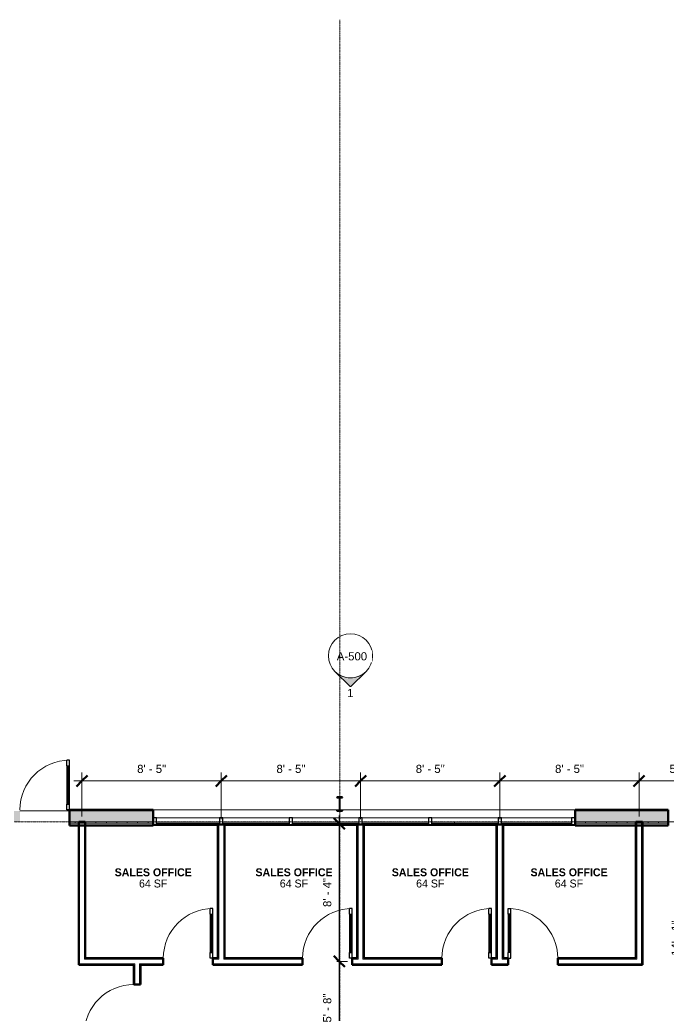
# Model space of a CAD drawing. Header units: inches. Extents: x 30 to 2293, y -1876 to -115.
# Drawn here: x 1138 to 1608, y -837 to -115 of the extents above; entities that cross this region are included whole.
import ezdxf

# ---------------------------------------------------------------- set-up
doc = ezdxf.new("R2010")
doc.units = ezdxf.units.IN
doc.header["$MEASUREMENT"] = 0
doc.linetypes.add('Grid Line 1_2_', pattern=[0.875, 0.5, -0.125, 0.125, -0.125])
for name, color, linetype, lineweight in [('A-ANNO-DIMS', 211, 'Continuous', 9), ('A-ANNO-DIMS-64', 211, 'Continuous', 9), ('A-AREA-IDEN', 2, 'Continuous', 9), ('A-DOOR', 31, 'Continuous', 18), ('A-DOOR-GLAZ', 31, 'Continuous', 40), ('A-GLAZ-CURT', 52, 'Continuous', 9), ('A-GLAZ-CWMG', 51, 'Continuous', 9), ('A-WALL', 113, 'Continuous', 18), ('A-WALL-PATT', 111, 'Continuous', 60), ('C-TOPO', 7, 'Continuous', 9), ('G-ANNO-SYMB', 111, 'Continuous', 9), ('I-WALL', 2, 'Continuous', 18), ('L-SITE-WALL', 31, 'Continuous', 18), ('S-COLS', 52, 'Continuous', 9), ('S-GRID', 1, 'Continuous', 9)]:
    doc.layers.add(name, color=color, linetype=linetype, lineweight=lineweight)
doc.styles.add('Arial', font='arial.ttf', dxfattribs={"height": 5.901198})
doc.styles.add('Century Gothic', font='GOTHIC.TTF', dxfattribs={"height": 5.748447})
doc.styles.add('Century Gothic_B', font='GOTHICB.TTF', dxfattribs={"height": 5.744479})
doc.dimstyles.new('Linear_-_3_32__Arial', dxfattribs={"dimscale": 12, "dimtxt": 6, "dimasz": 0.666667, "dimexe": 0.5, "dimexo": 0.333333, "dimgap": 0.333333, "dimtad": 1, "dimdec": 0, "dimzin": 1, "dimdsep": 46, "dimlunit": 4, "dimtxsty": 'Arial', "dimblk1": 'OBLIQUE', "dimblk2": 'OBLIQUE', "dimsah": 1, "dimcen": 0.09, "dimdle": 0.5, "dimazin": 0, "dimtfac": 1, "dimtdec": 4, "dimtix": 1, "dimtmove": 0, "dimatfit": 3, "dimfxl": 1, "dimtvp": 1, "dimfrac": 2, "dimtolj": 1, "dimtzin": 0, "dimarcsym": 2})
doc.dimstyles.new('Linear_-_3_32__Arial_1', dxfattribs={"dimscale": 12, "dimtxt": 6, "dimasz": 0.666667, "dimexe": 0.5, "dimexo": 0.333333, "dimgap": 0.333333, "dimtad": 1, "dimdec": 0, "dimzin": 1, "dimdsep": 46, "dimlunit": 4, "dimtxsty": 'Arial', "dimblk1": 'OBLIQUE', "dimblk2": 'OBLIQUE', "dimsah": 1, "dimcen": 0.09, "dimdle": 0.5, "dimazin": 0, "dimtfac": 1, "dimtdec": 4, "dimtix": 1, "dimtmove": 0, "dimatfit": 3, "dimfxl": 1, "dimtvp": 1, "dimfrac": 2, "dimtolj": 1, "dimtzin": 0, "dimarcsym": 2})
doc.dimstyles.new('Linear_-_3_32__Arial_2', dxfattribs={"dimscale": 12, "dimtxt": 6, "dimasz": 0.666667, "dimexe": 0.5, "dimexo": 0.333333, "dimgap": 0.333333, "dimtad": 1, "dimdec": 0, "dimzin": 1, "dimdsep": 46, "dimlunit": 4, "dimtxsty": 'Arial', "dimblk1": 'OBLIQUE', "dimblk2": 'OBLIQUE', "dimsah": 1, "dimcen": 0.09, "dimdle": 0.5, "dimazin": 0, "dimtfac": 1, "dimtdec": 4, "dimtix": 1, "dimtmove": 0, "dimatfit": 3, "dimfxl": 1, "dimtvp": 1, "dimfrac": 2, "dimtolj": 1, "dimtzin": 0, "dimarcsym": 2})
pattern_1 = [(0, (0, 0), (20.48, 5.12), [0.845, -14.515, 0.845, -14.515, -81.92]), (0, (0, 0), (20.48, 5.12), [-30.72, 0.845, -29.875, 0.845, -14.515, -35.84]), (0, (0, 0), (20.48, 5.12), [-76.8, 0.845, -9.395, 0.845, -24.755]), (120, (7.68, 2.56), (-14.67405, 15.1762), [0.845, -14.515, 0.845, -14.515, -81.92]), (120, (7.68, 2.56), (-14.67405, 15.1762), [-30.72, 0.845, -29.875, 0.845, -14.515, -35.84]), (120, (7.68, 2.56), (-14.67405, 15.1762), [-76.8, 0.845, -9.395, 0.845, -24.755]), (240, (10.24, 12.8), (-5.80595, -20.2962), [0.845, -14.515, 0.845, -14.515, -81.92]), (240, (10.24, 12.8), (-5.80595, -20.2962), [-30.72, 0.845, -29.875, 0.845, -14.515, -35.84]), (240, (10.24, 12.8), (-5.80595, -20.2962), [-76.8, 0.845, -9.395, 0.845, -24.755])]

# ---------------------------------------------------------------- blocks, each defined once
blk = doc.blocks.new('Single-Glass 1 - 36_ x 84_-598703-Floor Plan - Office Annex')
at = {"layer": 'A-DOOR', "color": 50, "lineweight": 30}
for p, q in [((16, 37.625), (16, 41.625)), ((18, 41.625), (16, 41.625)), ((16, 37.625), (18, 37.625)), ((18, 37.625), (18, 41.625)), ((16, 9.625), (18, 9.625)), ((16, 5.625), (16, 9.625)), ((18, 5.625), (18, 9.625)), ((18, 5.625), (16, 5.625))]:
    blk.add_line(p, q, dxfattribs=at)
at = {"layer": 'A-DOOR', "color": 7, "lineweight": 9}
for p, q in [((16, 9.625), (16, 37.625)), ((18, 9.625), (18, 37.625))]:
    blk.add_line(p, q, dxfattribs=at)
blk.add_arc((18, 5.625), 36, 90, 180, dxfattribs=at)
at = {"layer": 'A-DOOR-GLAZ', "color": 90}
blk.add_line((17, 37.625), (17, 9.625), dxfattribs=at)
blk = doc.blocks.new('System Panel - Glazed-552699-Floor Plan - Office Annex')
at = {"layer": 'A-GLAZ-CURT', "color": 10, "lineweight": 18}
for p, q in [((22.86, -0.75), (-22.86, -0.75)), ((-22.86, -0.75), (-22.86, -1.75)), ((-22.86, -1.75), (22.86, -1.75)), ((22.86, -1.75), (22.86, -0.75))]:
    blk.add_line(p, q, dxfattribs=at)
blk = doc.blocks.new('Rectangular Mullion - 2_5_ x 5_ rectangular-552695-Floor Plan - Office Annex')
at = {"layer": 'A-GLAZ-CWMG', "color": 7}
for p, q in [((1283.15, -693.46), (1237.44, -693.46)), ((1282.03, -698.46), (1237.44, -698.46))]:
    blk.add_line(p, q, dxfattribs=at)
blk = doc.blocks.new('Rectangular Mullion - 2_5_ x 5_ rectangular-552638-Floor Plan - Office Annex')
at = {"layer": 'A-GLAZ-CWMG', "color": 50, "lineweight": 30}
for p, q in [((-2.5, 2.5), (0, 2.5)), ((-2.5, -2.5), (-2.5, 2.5)), ((0, 2.5), (0, -2.5)), ((0, -2.5), (-2.5, -2.5))]:
    blk.add_line(p, q, dxfattribs=at)
blk = doc.blocks.new('Rectangular Mullion - 2_5_ x 5_ rectangular-552639-Floor Plan - Office Annex')
at = {"layer": 'A-GLAZ-CWMG', "color": 50, "lineweight": 30}
for p, q in [((0, 2.5), (-2.5, 2.5)), ((-2.5, 2.5), (-2.5, -2.5)), ((0, -2.5), (0, 2.5)), ((-2.5, -2.5), (0, -2.5))]:
    blk.add_line(p, q, dxfattribs=at)
blk = doc.blocks.new('System Panel - Glazed-552889-Floor Plan - Office Annex')
at = {"layer": 'A-GLAZ-CURT', "color": 10, "lineweight": 18}
for p, q in [((24, -0.75), (-24, -0.75)), ((-24, -0.75), (-24, -1.75)), ((-24, -1.75), (24, -1.75)), ((24, -1.75), (24, -0.75))]:
    blk.add_line(p, q, dxfattribs=at)
blk = doc.blocks.new('System Panel - Glazed-552890-Floor Plan - Office Annex')
at = {"layer": 'A-GLAZ-CURT', "color": 10, "lineweight": 18}
for p, q in [((8.18, -0.75), (-8.18, -0.75)), ((-8.18, -0.75), (-8.18, -1.75)), ((-8.18, -1.75), (8.18, -1.75)), ((8.18, -1.75), (8.18, -0.75))]:
    blk.add_line(p, q, dxfattribs=at)
blk = doc.blocks.new('System Panel - Glazed-552643-Floor Plan - Office Annex')
at = {"layer": 'A-GLAZ-CURT', "color": 10, "lineweight": 18}
for p, q in [((15.82, -0.75), (-15.82, -0.75)), ((-15.82, -0.75), (-15.82, -1.75)), ((-15.82, -1.75), (15.82, -1.75)), ((15.82, -1.75), (15.82, -0.75))]:
    blk.add_line(p, q, dxfattribs=at)
blk = doc.blocks.new('System Panel - Glazed-552644-Floor Plan - Office Annex')
at = {"layer": 'A-GLAZ-CURT', "color": 10, "lineweight": 18}
for p, q in [((25.39, -0.75), (-25.39, -0.75)), ((-25.39, -0.75), (-25.39, -1.75)), ((-25.39, -1.75), (25.39, -1.75)), ((25.39, -1.75), (25.39, -0.75))]:
    blk.add_line(p, q, dxfattribs=at)
blk = doc.blocks.new('Rectangular Mullion - 2_5_ x 5_ rectangular-552887-Floor Plan - Office Annex')
at = {"layer": 'A-GLAZ-CWMG', "color": 7}
for p, q in [((1384.15, -693.46), (1336.15, -693.46)), ((1383.03, -698.46), (1336.15, -698.46))]:
    blk.add_line(p, q, dxfattribs=at)
blk = doc.blocks.new('Rectangular Mullion - 2_5_ x 5_ rectangular-V36-Floor Plan - Office Annex')
at = {"layer": 'A-GLAZ-CWMG', "color": 7}
for p, q in [((1434.65, -693.46), (1386.65, -693.46)), ((1434.65, -698.46), (1387.78, -698.46))]:
    blk.add_line(p, q, dxfattribs=at)
blk = doc.blocks.new('Rectangular Mullion - 2_5_ x 5_ rectangular-552888-Floor Plan - Office Annex')
at = {"layer": 'A-GLAZ-CWMG', "color": 7}
for p, q in [((1453.51, -693.46), (1437.15, -693.46)), ((1453.51, -698.46), (1437.15, -698.46))]:
    blk.add_line(p, q, dxfattribs=at)
blk = doc.blocks.new('Rectangular Mullion - 2_5_ x 5_ rectangular-551479-Floor Plan - Office Annex')
at = {"layer": 'A-GLAZ-CWMG', "color": 7}
for p, q in [((1485.15, -693.46), (1453.51, -693.46)), ((1484.03, -698.46), (1453.51, -698.46))]:
    blk.add_line(p, q, dxfattribs=at)
blk = doc.blocks.new('Rectangular Mullion - 2_5_ x 5_ rectangular-551380-Floor Plan - Office Annex')
at = {"layer": 'A-GLAZ-CWMG', "color": 7}
for p, q in [((1538.44, -693.46), (1487.65, -693.46)), ((1538.44, -698.46), (1488.78, -698.46))]:
    blk.add_line(p, q, dxfattribs=at)
blk = doc.blocks.new('Rectangular Mullion - 2_5_ x 5_ rectangular-552636-Floor Plan - Office Annex')
at = {"layer": 'A-GLAZ-CWMG', "color": 50, "lineweight": 30}
for p, q in [((-1.25, 2.5), (1.25, 2.5)), ((-1.25, -2.5), (-1.25, 2.5)), ((1.25, 2.5), (1.25, -2.5)), ((1.25, -2.5), (-1.25, -2.5))]:
    blk.add_line(p, q, dxfattribs=at)
blk = doc.blocks.new('Open Source Metal Building_Exterior_rvt-1-Floor Plan - Office Annex')
at = {"layer": 'A-WALL-PATT', "lineweight": 9}
h = blk.add_hatch(dxfattribs=at)
h.set_pattern_fill('FP_2', color=8, style=0, pattern_type=2)
h.set_pattern_definition([(161.57, (0.32, 0.32), (-2.56049618, -0.0005374), [0, -18.214, 2.022, 0]), (18.43, (-0.32, 0.32), (-2.56049618, 0.0005374), [0, -18.214, 2.022, 0]), (108.43, (0.32, 0.32), (1.2792209, -6.40087673), [6.07, -14.166]), (71.57, (-0.32, 0.32), (1.2792209, 6.40087673), [6.07, -14.166])])
h.paths.add_polyline_path([(1689.24, -696.46), (2210.15, -696.46), (2210.15, -688.46), (1644.4, -688.46), (1644.4, -696.46)], flags=0)
h.paths.add_polyline_path([(1540.94, -696.46), (1608.4, -696.46), (1608.4, -688.46), (1540.94, -688.46)], flags=0)
h.paths.add_polyline_path([(1234.94, -696.46), (1234.94, -688.46), (1174.4, -688.46), (1174.4, -696.46)], flags=0)
h.paths.add_polyline_path([(1138.4, -696.46), (1138.4, -688.46), (421.56, -688.46), (421.56, -696.46), (1038.09, -696.46)], flags=0)
h.paths.add_polyline_path([(385.56, -696.46), (385.56, -688.46), (126.49, -688.46), (126.49, -696.46), (376.31, -696.46)], flags=0)
h = blk.add_hatch(dxfattribs=at)
h.set_pattern_fill('FP_3', style=0, pattern_type=2)
h.set_pattern_definition([(0, (0, 0), (0, 7.554), []), (90, (0, 0), (-7.554, 5e-16), [])])
h.paths.add_polyline_path([(1705.52, -697.46), (2034.31, -697.46), (2034.31, -696.46), (1644.4, -696.46), (1644.4, -697.46), (1697.38, -697.46)], flags=0)
h.paths.add_polyline_path([(2210.15, -697.46), (2210.15, -696.46), (2042.31, -696.46), (2042.31, -697.46), (2079.92, -697.46)], flags=0)
h.paths.add_polyline_path([(1608.4, -697.46), (1608.4, -696.46), (1540.94, -696.46), (1540.94, -697.46)], flags=0)
h.paths.add_polyline_path([(1234.94, -697.46), (1234.94, -696.46), (1174.4, -696.46), (1174.4, -697.46)], flags=0)
h.paths.add_polyline_path([(907.86, -697.46), (1138.4, -697.46), (1138.4, -696.46), (421.56, -696.46), (421.56, -697.46), (777.63, -697.46)], flags=0)
h.paths.add_polyline_path([(126.49, -697.46), (368.31, -697.46), (368.31, -696.46), (126.49, -696.46), (126.49, -697.37)], flags=0)
h.paths.add_polyline_path([(385.56, -697.46), (385.56, -696.46), (376.31, -696.46), (376.31, -697.46), (377.06, -697.46)], flags=0)
at = {"layer": 'S-COLS'}
h = blk.add_hatch(dxfattribs=at)
h.set_pattern_fill('FP_4', color=256, style=0, pattern_type=2)
h.set_pattern_definition([(45, (0, 0), (-6.335677, 6.335677), []), (45, (0, 9.6), (-6.335677, 6.335677), [])])
h.paths.add_polyline_path([(1372.31, -688.47), (1372.31, -688.2), (1370.97, -688.2), (1370.59, -688.04), (1370.43, -687.66), (1370.43, -679.28), (1370.59, -678.9), (1370.97, -678.74), (1372.31, -678.74), (1372.31, -678.47), (1368.31, -678.47), (1368.31, -678.74), (1369.65, -678.74), (1370.04, -678.9), (1370.2, -679.28), (1370.2, -687.66), (1370.04, -688.04), (1369.65, -688.2), (1368.31, -688.2), (1368.31, -688.47)], flags=0)
at = {"layer": 'A-WALL', "color": 10}
for p, q in [((1234.94, -688.46), (1174.4, -688.46)), ((1608.4, -688.46), (1540.94, -688.46)), ((1234.94, -696.46), (1174.4, -696.46)), ((1234.94, -697.46), (1174.4, -697.46)), ((1608.4, -696.46), (1540.94, -696.46)), ((1608.4, -697.46), (1540.94, -697.46))]:
    blk.add_line(p, q, dxfattribs=at)
at = {"layer": 'C-TOPO'}
blk.add_line((1174.4, -688.46), (1138.4, -688.46), dxfattribs=at)
at = {"layer": 'L-SITE-WALL', "color": 250, "lineweight": 60}
for p, q in [((1234.94, -687.71), (1174.4, -687.71)), ((1174.4, -687.71), (1174.4, -698.96)), ((1234.94, -698.96), (1234.94, -687.71)), ((1608.4, -687.71), (1540.94, -687.71)), ((1540.94, -687.71), (1540.94, -698.96)), ((1608.4, -698.96), (1608.4, -687.71)), ((1174.4, -698.96), (1234.94, -698.96)), ((1540.94, -698.96), (1608.4, -698.96))]:
    blk.add_line(p, q, dxfattribs=at)
at = {"layer": 'L-SITE-WALL', "color": 10}
for p, q in [((1234.94, -687.71), (1370.17, -687.71)), ((1370.45, -687.71), (1540.94, -687.71)), ((1282.03, -698.96), (1234.94, -698.96)), ((1383.03, -698.96), (1286.78, -698.96)), ((1484.03, -698.96), (1387.78, -698.96)), ((1540.94, -698.96), (1488.78, -698.96))]:
    blk.add_line(p, q, dxfattribs=at)
at = {"layer": 'S-COLS', "color": 90, "lineweight": 40}
for p, q in [((1372.31, -678.47), (1368.31, -678.47)), ((1368.31, -678.47), (1368.31, -678.74)), ((1368.31, -678.74), (1369.65, -678.74)), ((1370.2, -679.28), (1370.2, -687.66)), ((1370.43, -687.66), (1370.43, -679.28)), ((1370.97, -678.74), (1372.31, -678.74)), ((1372.31, -678.74), (1372.31, -678.47)), ((1369.65, -688.2), (1368.31, -688.2)), ((1368.31, -688.2), (1368.31, -688.47)), ((1368.31, -688.47), (1372.31, -688.47)), ((1372.31, -688.2), (1370.97, -688.2)), ((1372.31, -688.47), (1372.31, -688.2))]:
    blk.add_line(p, q, dxfattribs=at)
for centre, start, end in [((1369.65, -679.28), 0, 90), ((1370.97, -679.28), 90, 180), ((1369.65, -687.66), 270, 0), ((1370.97, -687.66), 180, 270)]:
    blk.add_arc(centre, 0.543, start, end, dxfattribs=at)
at = {"layer": 'S-GRID', "linetype": 'Grid Line 1_2_'}
for p, q in [((1370.31, -114.83), (1370.31, -1843.89)), ((2274.62, -696.46), (62.02, -696.46))]:
    blk.add_line(p, q, dxfattribs=at)
at = {"lineweight": 9}
for name, p in [('Single-Glass 1 - 36_ x 84_-598703-Floor Plan - Office Annex', (1156.4, -693.34)), ('Rectangular Mullion - 2_5_ x 5_ rectangular-552695-Floor Plan - Office Annex', (0, 0)), ('System Panel - Glazed-552699-Floor Plan - Office Annex', (1260.29, -695.96)), ('Rectangular Mullion - 2_5_ x 5_ rectangular-V36-Floor Plan - Office Annex', (-101, 0)), ('System Panel - Glazed-552889-Floor Plan - Office Annex', (1309.65, -695.96)), ('Rectangular Mullion - 2_5_ x 5_ rectangular-552887-Floor Plan - Office Annex', (0, 0)), ('System Panel - Glazed-552889-Floor Plan - Office Annex', (1360.15, -695.96)), ('Rectangular Mullion - 2_5_ x 5_ rectangular-V36-Floor Plan - Office Annex', (0, 0)), ('System Panel - Glazed-552889-Floor Plan - Office Annex', (1410.65, -695.96)), ('Rectangular Mullion - 2_5_ x 5_ rectangular-552888-Floor Plan - Office Annex', (0, 0)), ('System Panel - Glazed-552890-Floor Plan - Office Annex', (1445.33, -695.96)), ('Rectangular Mullion - 2_5_ x 5_ rectangular-551479-Floor Plan - Office Annex', (0, 0)), ('System Panel - Glazed-552643-Floor Plan - Office Annex', (1469.33, -695.96)), ('Rectangular Mullion - 2_5_ x 5_ rectangular-551380-Floor Plan - Office Annex', (0, 0)), ('System Panel - Glazed-552644-Floor Plan - Office Annex', (1513.04, -695.96))]:
    blk.add_blockref(name, p, dxfattribs=at)
at = {"lineweight": 9, "rotation": 180}
blk.add_blockref('Rectangular Mullion - 2_5_ x 5_ rectangular-552639-Floor Plan - Office Annex', (1234.94, -695.96), dxfattribs=at)
at = {"lineweight": 9, "extrusion": (0, 0, -1), "rotation": 180}
for name, p in [('Rectangular Mullion - 2_5_ x 5_ rectangular-552636-Floor Plan - Office Annex', (-1284.4, -695.96)), ('Rectangular Mullion - 2_5_ x 5_ rectangular-552636-Floor Plan - Office Annex', (-1334.9, -695.96)), ('Rectangular Mullion - 2_5_ x 5_ rectangular-552636-Floor Plan - Office Annex', (-1385.4, -695.96)), ('Rectangular Mullion - 2_5_ x 5_ rectangular-552636-Floor Plan - Office Annex', (-1435.9, -695.96)), ('Rectangular Mullion - 2_5_ x 5_ rectangular-552636-Floor Plan - Office Annex', (-1486.4, -695.96)), ('Rectangular Mullion - 2_5_ x 5_ rectangular-552638-Floor Plan - Office Annex', (-1540.94, -695.96))]:
    blk.add_blockref(name, p, dxfattribs=at)
blk = doc.blocks.new('Single-Glass 1 - 36_ x 84_-564710-Floor Plan - Office Annex')
at = {"layer": 'A-DOOR', "lineweight": 30}
for p, q in [((16, 34.375), (16, 38.375)), ((18, 38.375), (16, 38.375)), ((18, 34.375), (18, 38.375)), ((16, 34.375), (18, 34.375)), ((16, 6.375), (18, 6.375)), ((16, 2.375), (16, 6.375)), ((18, 2.375), (16, 2.375)), ((18, 2.375), (18, 6.375))]:
    blk.add_line(p, q, dxfattribs=at)
at = {"layer": 'A-DOOR', "lineweight": 9}
for p, q in [((16, 6.375), (16, 34.375)), ((18, 6.375), (18, 34.375))]:
    blk.add_line(p, q, dxfattribs=at)
blk.add_arc((18, 2.375), 36, 90, 180, dxfattribs=at)
at = {"layer": 'A-DOOR-GLAZ'}
blk.add_line((17, 34.375), (17, 6.375), dxfattribs=at)
blk = doc.blocks.new('Single-Glass 1 - 36_ x 84_-564716-Floor Plan - Office Annex')
at = {"layer": 'A-DOOR', "lineweight": 30}
for p, q in [((16, -2.375), (16, -6.375)), ((18, -2.375), (16, -2.375)), ((16, -6.375), (18, -6.375)), ((18, -2.375), (18, -6.375)), ((16, -34.375), (16, -38.375)), ((16, -34.375), (18, -34.375)), ((18, -34.375), (18, -38.375)), ((18, -38.375), (16, -38.375))]:
    blk.add_line(p, q, dxfattribs=at)
at = {"layer": 'A-DOOR', "lineweight": 9}
for p, q in [((16, -6.375), (16, -34.375)), ((18, -6.375), (18, -34.375))]:
    blk.add_line(p, q, dxfattribs=at)
blk.add_arc((18, -2.375), 36, 180, 270, dxfattribs=at)
at = {"layer": 'A-DOOR-GLAZ'}
blk.add_line((17, -34.375), (17, -6.375), dxfattribs=at)
blk = doc.blocks.new('DIMBLOCK12-Floor Plan - Office Annex')
at = {"layer": 'A-ANNO-DIMS-64', "lineweight": 50}
for p, q in [((1369.94, -797.66), (1365.94, -793.66)), ((1369.94, -797.66), (1373.94, -801.66)), ((1369.94, -865.34), (1365.94, -861.34)), ((1369.94, -865.34), (1373.94, -869.34))]:
    blk.add_line(p, q, dxfattribs=at)
at = {"layer": 'A-ANNO-DIMS-64'}
for p, q in [((1368.29, -797.66), (1375.94, -797.66)), ((1369.94, -797.66), (1368.29, -797.66)), ((1369.94, -865.34), (1369.94, -797.66)), ((1368.29, -865.34), (1375.94, -865.34)), ((1369.94, -865.34), (1368.29, -865.34))]:
    blk.add_line(p, q, dxfattribs=at)
at = {"layer": 'A-ANNO-DIMS-64', "color": 0, "insert": (1358.29, -841.98), "char_height": 5.901, "width": 25.1446, "attachment_point": 1, "rotation": 90, "line_spacing_factor": 0.938532, "style": 'Arial'}
blk.add_mtext('5\' - 8"', dxfattribs=at)
blk = doc.blocks.new('_Oblique')
at = {"color": 0, "linetype": 'ByBlock', "lineweight": -2}
blk.add_line((-0.5, -0.5), (0.5, 0.5), dxfattribs=at)
blk = doc.blocks.new('DIMBLOCK13-Floor Plan - Office Annex')
at = {"layer": 'A-ANNO-DIMS-64'}
for p, q in [((1369.94, -797.66), (1369.94, -691.71)), ((1368.29, -697.71), (1375.94, -697.71)), ((1369.94, -697.71), (1368.29, -697.71)), ((1368.29, -797.66), (1375.94, -797.66)), ((1369.94, -797.66), (1368.29, -797.66))]:
    blk.add_line(p, q, dxfattribs=at)
at = {"layer": 'A-ANNO-DIMS-64', "lineweight": 50}
for p, q in [((1369.94, -697.71), (1365.94, -693.71)), ((1369.94, -697.71), (1373.94, -701.71)), ((1369.94, -797.66), (1365.94, -793.66)), ((1369.94, -797.66), (1373.94, -801.66))]:
    blk.add_line(p, q, dxfattribs=at)
at = {"layer": 'A-ANNO-DIMS-64', "color": 0, "insert": (1358.29, -758.16), "char_height": 5.901, "width": 25.1446, "attachment_point": 1, "rotation": 90, "line_spacing_factor": 0.938532, "style": 'Arial'}
blk.add_mtext('8\' - 4"', dxfattribs=at)
blk = doc.blocks.new('DIMBLOCK16-Floor Plan - Office Annex')
at = {"layer": 'A-ANNO-DIMS-64'}
for p, q in [((1183.4, -692.46), (1183.4, -660.7)), ((1284.4, -694.46), (1284.4, -660.7)), ((1177.4, -666.7), (1284.4, -666.7)), ((1183.4, -666.7), (1183.4, -692.46)), ((1284.4, -666.7), (1284.4, -694.46))]:
    blk.add_line(p, q, dxfattribs=at)
at = {"layer": 'A-ANNO-DIMS-64', "lineweight": 50}
for p, q in [((1183.4, -666.7), (1187.4, -662.7)), ((1284.4, -666.7), (1288.4, -662.7)), ((1183.4, -666.7), (1179.4, -670.7)), ((1284.4, -666.7), (1280.4, -670.7))]:
    blk.add_line(p, q, dxfattribs=at)
at = {"layer": 'A-ANNO-DIMS-64', "color": 0, "insert": (1223.43, -655.05), "char_height": 5.901, "width": 25.1446, "attachment_point": 1, "line_spacing_factor": 0.938532, "style": 'Arial'}
blk.add_mtext('8\' - 5"', dxfattribs=at)
blk = doc.blocks.new('DIMBLOCK17-Floor Plan - Office Annex')
at = {"layer": 'A-ANNO-DIMS-64'}
for p, q in [((1284.4, -694.46), (1284.4, -660.7)), ((1385.4, -694.46), (1385.4, -660.7)), ((1284.4, -666.7), (1385.4, -666.7)), ((1284.4, -666.7), (1284.4, -694.46)), ((1385.4, -666.7), (1385.4, -694.46))]:
    blk.add_line(p, q, dxfattribs=at)
at = {"layer": 'A-ANNO-DIMS-64', "lineweight": 50}
for p, q in [((1284.4, -666.7), (1288.4, -662.7)), ((1385.4, -666.7), (1389.4, -662.7)), ((1284.4, -666.7), (1280.4, -670.7)), ((1385.4, -666.7), (1381.4, -670.7))]:
    blk.add_line(p, q, dxfattribs=at)
at = {"layer": 'A-ANNO-DIMS-64', "color": 0, "insert": (1324.43, -655.05), "char_height": 5.901, "width": 25.1446, "attachment_point": 1, "line_spacing_factor": 0.938532, "style": 'Arial'}
blk.add_mtext('8\' - 5"', dxfattribs=at)
blk = doc.blocks.new('DIMBLOCK18-Floor Plan - Office Annex')
at = {"layer": 'A-ANNO-DIMS-64'}
for p, q in [((1385.4, -694.46), (1385.4, -660.7)), ((1486.4, -694.46), (1486.4, -660.7)), ((1385.4, -666.7), (1486.4, -666.7)), ((1385.4, -666.7), (1385.4, -694.46)), ((1486.4, -666.7), (1486.4, -694.46))]:
    blk.add_line(p, q, dxfattribs=at)
at = {"layer": 'A-ANNO-DIMS-64', "lineweight": 50}
for p, q in [((1385.4, -666.7), (1389.4, -662.7)), ((1486.4, -666.7), (1490.4, -662.7)), ((1385.4, -666.7), (1381.4, -670.7)), ((1486.4, -666.7), (1482.4, -670.7))]:
    blk.add_line(p, q, dxfattribs=at)
at = {"layer": 'A-ANNO-DIMS-64', "color": 0, "insert": (1425.43, -655.05), "char_height": 5.901, "width": 25.1446, "attachment_point": 1, "line_spacing_factor": 0.938532, "style": 'Arial'}
blk.add_mtext('8\' - 5"', dxfattribs=at)
blk = doc.blocks.new('DIMBLOCK19-Floor Plan - Office Annex')
at = {"layer": 'A-ANNO-DIMS-64'}
for p, q in [((1486.4, -694.46), (1486.4, -660.7)), ((1587.4, -692.46), (1587.4, -660.7)), ((1486.4, -666.7), (1587.4, -666.7)), ((1486.4, -666.7), (1486.4, -694.46)), ((1587.4, -666.7), (1587.4, -692.46))]:
    blk.add_line(p, q, dxfattribs=at)
at = {"layer": 'A-ANNO-DIMS-64', "lineweight": 50}
for p, q in [((1486.4, -666.7), (1490.4, -662.7)), ((1587.4, -666.7), (1591.4, -662.7)), ((1486.4, -666.7), (1482.4, -670.7)), ((1587.4, -666.7), (1583.4, -670.7))]:
    blk.add_line(p, q, dxfattribs=at)
at = {"layer": 'A-ANNO-DIMS-64', "color": 0, "insert": (1526.43, -655.05), "char_height": 5.901, "width": 25.1446, "attachment_point": 1, "line_spacing_factor": 0.938532, "style": 'Arial'}
blk.add_mtext('8\' - 5"', dxfattribs=at)
blk = doc.blocks.new('DIMBLOCK20-Floor Plan - Office Annex')
at = {"layer": 'A-ANNO-DIMS-64'}
for p, q in [((1587.4, -692.46), (1587.4, -660.7)), ((1652.4, -692.46), (1652.4, -660.7)), ((1587.4, -666.7), (1652.4, -666.7)), ((1587.4, -666.7), (1587.4, -692.46)), ((1652.4, -666.7), (1652.4, -692.46))]:
    blk.add_line(p, q, dxfattribs=at)
at = {"layer": 'A-ANNO-DIMS-64', "lineweight": 50}
for p, q in [((1587.4, -666.7), (1591.4, -662.7)), ((1652.4, -666.7), (1656.4, -662.7)), ((1587.4, -666.7), (1583.4, -670.7)), ((1652.4, -666.7), (1648.4, -670.7))]:
    blk.add_line(p, q, dxfattribs=at)
at = {"layer": 'A-ANNO-DIMS-64', "color": 0, "insert": (1609.43, -655.05), "char_height": 5.901, "width": 25.1446, "attachment_point": 1, "line_spacing_factor": 0.938532, "style": 'Arial'}
blk.add_mtext('5\' - 5"', dxfattribs=at)
blk = doc.blocks.new('DIMBLOCK34-Floor Plan - Office Annex')
at = {"layer": 'A-ANNO-DIMS-64', "lineweight": 50}
for p, q in [((1622.58, -696.46), (1618.58, -692.46)), ((1622.58, -696.46), (1626.58, -700.46)), ((1622.58, -865.34), (1618.58, -861.34)), ((1622.58, -865.34), (1626.58, -869.34))]:
    blk.add_line(p, q, dxfattribs=at)
at = {"layer": 'A-ANNO-DIMS-64'}
for p, q in [((1622.58, -690.46), (1622.58, -865.34)), ((1593.78, -696.46), (1628.58, -696.46)), ((1622.58, -696.46), (1593.78, -696.46)), ((1591.4, -865.34), (1628.58, -865.34)), ((1622.58, -865.34), (1591.4, -865.34))]:
    blk.add_line(p, q, dxfattribs=at)
at = {"layer": 'A-ANNO-DIMS-64', "color": 0, "insert": (1610.92, -793.64), "char_height": 5.901, "width": 30.5723, "attachment_point": 1, "rotation": 90, "line_spacing_factor": 0.938532, "style": 'Arial'}
blk.add_mtext('14\' - 1"', dxfattribs=at)
blk = doc.blocks.new('Elevation - Filled Arrow-152140-Floor Plan - Office Annex')
at = {"layer": 'G-ANNO-SYMB'}
blk.add_circle((0, 0), 0.25, dxfattribs=at)
blk = doc.blocks.new('Elevation - Filled Arrow-151867-Floor Plan - Office Annex')
at = {"layer": 'G-ANNO-SYMB'}
h = blk.add_hatch(color=256, dxfattribs=at)
edge = h.paths.add_edge_path(flags=0)
edge.add_line((0, 0.354), (0.177, 0.177))
edge.add_arc((0, 0), 0.25, 45, 135)
edge.add_line((-0.177, 0.177), (0, 0.354))
for p, q in [((0, 0.354), (-0.177, 0.177)), ((0, 0.354), (-0.177, 0.177)), ((0.177, 0.177), (0, 0.354)), ((0.177, 0.177), (0, 0.354))]:
    blk.add_line(p, q, dxfattribs=at)
blk.add_arc((0, 0), 0.25, 45, 135, dxfattribs=at)

msp = doc.modelspace()

# ---------------------------------------------------------------- hatches: boundary and pattern name
at = {"layer": 'A-WALL-PATT', "lineweight": 9}
h = msp.add_hatch(dxfattribs=at)
h.set_pattern_fill('FP_1', color=256, style=0, pattern_type=2)
h.set_pattern_definition(pattern_1)
h.paths.add_polyline_path([(1181.65, -799.41), (1181.65, -696.46), (1181.03, -696.46), (1181.03, -799.41)], flags=0)
h = msp.add_hatch(dxfattribs=at)
h.set_pattern_fill('FP_1', color=256, style=0, pattern_type=2)
h.set_pattern_definition(pattern_1)
h.paths.add_polyline_path([(1185.78, -795.29), (1185.78, -696.46), (1185.15, -696.46), (1185.15, -795.29)], flags=0)
h = msp.add_hatch(dxfattribs=at)
h.set_pattern_fill('FP_1', color=256, style=0, pattern_type=2)
h.set_pattern_definition(pattern_1)
h.paths.add_polyline_path([(1282.65, -795.29), (1282.65, -698.46), (1282.03, -698.46), (1282.03, -795.29)], flags=0)
h = msp.add_hatch(dxfattribs=at)
h.set_pattern_fill('FP_1', color=256, style=0, pattern_type=2)
h.set_pattern_definition(pattern_1)
h.paths.add_polyline_path([(1286.78, -795.29), (1286.78, -698.46), (1286.15, -698.46), (1286.15, -795.29)], flags=0)
h = msp.add_hatch(dxfattribs=at)
h.set_pattern_fill('FP_1', color=256, style=0, pattern_type=2)
h.set_pattern_definition(pattern_1)
h.paths.add_polyline_path([(1383.65, -795.29), (1383.65, -698.46), (1383.03, -698.46), (1383.03, -795.29)], flags=0)
h = msp.add_hatch(dxfattribs=at)
h.set_pattern_fill('FP_1', color=256, style=0, pattern_type=2)
h.set_pattern_definition(pattern_1)
h.paths.add_polyline_path([(1387.78, -795.29), (1387.78, -698.46), (1387.15, -698.46), (1387.15, -795.29)], flags=0)
h = msp.add_hatch(dxfattribs=at)
h.set_pattern_fill('FP_1', color=256, style=0, pattern_type=2)
h.set_pattern_definition(pattern_1)
h.paths.add_polyline_path([(1484.65, -795.29), (1484.65, -698.46), (1484.03, -698.46), (1484.03, -795.29)], flags=0)
h = msp.add_hatch(dxfattribs=at)
h.set_pattern_fill('FP_1', color=256, style=0, pattern_type=2)
h.set_pattern_definition(pattern_1)
h.paths.add_polyline_path([(1488.15, -795.29), (1488.78, -795.29), (1488.78, -698.46), (1488.15, -698.46), (1488.15, -779.34)], flags=0)
h = msp.add_hatch(dxfattribs=at)
h.set_pattern_fill('FP_1', color=256, style=0, pattern_type=2)
h.set_pattern_definition(pattern_1)
h.paths.add_polyline_path([(1585.65, -1528.46), (1585.65, -1345.71), (1585.03, -1345.71), (1585.03, -1528.46)], flags=0)
h.paths.add_polyline_path([(1585.65, -1276.59), (1585.65, -1248.09), (1585.03, -1248.09), (1585.03, -1276.59)], flags=0)
h.paths.add_polyline_path([(1585.03, -1243.96), (1585.65, -1243.96), (1585.65, -1052.09), (1585.03, -1052.09), (1585.03, -1229.38)], flags=0)
h.paths.add_polyline_path([(1585.65, -1008.02), (1585.65, -867.71), (1585.03, -867.71), (1585.03, -1008.02)], flags=0)
h.paths.add_polyline_path([(1585.03, -795.29), (1585.65, -795.29), (1585.65, -696.46), (1585.03, -696.46), (1585.03, -779.34)], flags=0)
h = msp.add_hatch(dxfattribs=at)
h.set_pattern_fill('FP_1', color=256, style=0, pattern_type=2)
h.set_pattern_definition(pattern_1)
h.paths.add_polyline_path([(1589.78, -1528.46), (1589.78, -1341.59), (1589.15, -1341.59), (1589.15, -1528.46)], flags=0)
h.paths.add_polyline_path([(1589.15, -1280.71), (1589.78, -1280.71), (1589.78, -1052.09), (1589.15, -1052.09), (1589.15, -1280.09)], flags=0)
h.paths.add_polyline_path([(1589.78, -1012.15), (1589.78, -863.59), (1589.15, -863.59), (1589.15, -1012.15)], flags=0)
h.paths.add_polyline_path([(1589.15, -799.41), (1589.78, -799.41), (1589.78, -696.46), (1589.15, -696.46), (1589.15, -795.91)], flags=0)
h = msp.add_hatch(dxfattribs=at)
h.set_pattern_fill('FP_1', color=256, style=0, pattern_type=2)
h.set_pattern_definition(pattern_1)
h.paths.add_polyline_path([(1589.78, -800.04), (1589.78, -799.41), (1528.4, -799.41), (1528.4, -800.04), (1559.01, -800.04)], flags=0)
h.paths.add_polyline_path([(1480.4, -800.04), (1492.4, -800.04), (1492.4, -799.41), (1480.4, -799.41)], flags=0)
h.paths.add_polyline_path([(1444.4, -800.04), (1444.4, -799.41), (1379.4, -799.41), (1379.4, -800.04), (1428.78, -800.04)], flags=0)
h.paths.add_polyline_path([(1343.4, -800.04), (1343.4, -799.41), (1278.4, -799.41), (1278.4, -800.04), (1298.55, -800.04)], flags=0)
h.paths.add_polyline_path([(1221.03, -800.04), (1221.65, -800.04), (1221.65, -799.41), (1181.03, -799.41), (1181.03, -800.04)], flags=0)
h.paths.add_polyline_path([(1225.78, -800.04), (1242.4, -800.04), (1242.4, -799.41), (1225.78, -799.41)], flags=0)
h = msp.add_hatch(dxfattribs=at)
h.set_pattern_fill('FP_1', color=256, style=0, pattern_type=2)
h.set_pattern_definition(pattern_1)
h.paths.add_polyline_path([(1585.65, -795.91), (1585.65, -795.29), (1528.4, -795.29), (1528.4, -795.91), (1559.01, -795.91)], flags=0)
h.paths.add_polyline_path([(1492.4, -795.91), (1492.4, -795.29), (1488.15, -795.29), (1488.15, -795.91)], flags=0)
h.paths.add_polyline_path([(1480.4, -795.91), (1484.65, -795.91), (1484.65, -795.29), (1480.4, -795.29)], flags=0)
h.paths.add_polyline_path([(1444.4, -795.91), (1444.4, -795.29), (1387.15, -795.29), (1387.15, -795.91), (1428.78, -795.91)], flags=0)
h.paths.add_polyline_path([(1379.4, -795.91), (1383.65, -795.91), (1383.65, -795.29), (1379.4, -795.29)], flags=0)
h.paths.add_polyline_path([(1343.4, -795.91), (1343.4, -795.29), (1286.15, -795.29), (1286.15, -795.91), (1298.55, -795.91)], flags=0)
h.paths.add_polyline_path([(1282.65, -795.91), (1282.65, -795.29), (1278.4, -795.29), (1278.4, -795.91)], flags=0)
h.paths.add_polyline_path([(1242.4, -795.91), (1242.4, -795.29), (1185.15, -795.29), (1185.15, -795.91), (1233.44, -795.91)], flags=0)
h = msp.add_hatch(dxfattribs=at)
h.set_pattern_fill('FP_1', color=256, style=0, pattern_type=2)
h.set_pattern_definition(pattern_1)
h.paths.add_polyline_path([(1221.03, -862.96), (1221.65, -862.96), (1221.65, -850.4), (1221.03, -850.4)], flags=0)
h.paths.add_polyline_path([(1221.65, -814.4), (1221.65, -800.04), (1221.03, -800.04), (1221.03, -814.4)], flags=0)

# ---------------------------------------------------------------- linework, layer by layer
at = {"layer": 'A-WALL'}
for p, q in [((1181.65, -696.46), (1181.65, -799.41)), ((1185.15, -795.91), (1185.15, -696.46)), ((1282.65, -795.91), (1282.65, -698.46)), ((1286.15, -795.91), (1286.15, -698.46)), ((1383.65, -795.91), (1383.65, -698.46)), ((1387.15, -795.91), (1387.15, -698.46)), ((1484.65, -698.46), (1484.65, -795.91)), ((1488.15, -698.46), (1488.15, -795.91)), ((1585.65, -795.91), (1585.65, -696.46)), ((1589.15, -799.41), (1589.15, -696.46)), ((1181.65, -799.41), (1221.65, -799.41)), ((1185.15, -795.91), (1242.4, -795.91)), ((1221.65, -814.4), (1221.65, -799.41)), ((1225.15, -799.41), (1242.4, -799.41)), ((1225.15, -814.4), (1225.15, -799.41)), ((1225.78, -800.04), (1225.78, -799.41)), ((1278.4, -795.91), (1282.65, -795.91)), ((1278.4, -799.41), (1343.4, -799.41)), ((1286.15, -795.91), (1343.4, -795.91)), ((1379.4, -795.91), (1383.65, -795.91)), ((1379.4, -799.41), (1444.4, -799.41)), ((1387.15, -795.91), (1444.4, -795.91)), ((1480.4, -795.91), (1484.65, -795.91)), ((1480.4, -799.41), (1492.4, -799.41)), ((1488.15, -795.91), (1492.4, -795.91)), ((1528.4, -795.91), (1585.65, -795.91)), ((1528.4, -799.41), (1589.15, -799.41))]:
    msp.add_line(p, q, dxfattribs=at)
at = {"layer": 'I-WALL', "lineweight": 60}
for p, q in [((1185.78, -696.46), (1181.03, -696.46)), ((1181.03, -696.46), (1181.03, -800.04)), ((1185.78, -795.29), (1185.78, -696.46)), ((1282.03, -698.46), (1282.03, -795.29)), ((1286.78, -698.46), (1282.03, -698.46)), ((1286.78, -795.29), (1286.78, -698.46)), ((1383.03, -698.46), (1383.03, -795.29)), ((1387.78, -698.46), (1383.03, -698.46)), ((1387.78, -795.29), (1387.78, -698.46)), ((1488.78, -698.46), (1484.03, -698.46)), ((1484.03, -698.46), (1484.03, -795.29)), ((1488.78, -795.29), (1488.78, -698.46)), ((1585.03, -696.46), (1585.03, -795.29)), ((1589.78, -696.46), (1585.03, -696.46)), ((1589.78, -800.04), (1589.78, -696.46)), ((1181.03, -800.04), (1221.03, -800.04)), ((1242.4, -795.29), (1185.78, -795.29)), ((1221.03, -800.04), (1221.03, -814.4)), ((1225.78, -800.04), (1242.4, -800.04)), ((1225.78, -814.4), (1225.78, -800.04)), ((1242.4, -800.04), (1242.4, -795.29)), ((1282.03, -795.29), (1278.4, -795.29)), ((1278.4, -795.29), (1278.4, -800.04)), ((1278.4, -800.04), (1343.4, -800.04)), ((1343.4, -795.29), (1286.78, -795.29)), ((1343.4, -800.04), (1343.4, -795.29)), ((1383.03, -795.29), (1379.4, -795.29)), ((1379.4, -795.29), (1379.4, -800.04)), ((1379.4, -800.04), (1444.4, -800.04)), ((1444.4, -795.29), (1387.78, -795.29)), ((1444.4, -800.04), (1444.4, -795.29)), ((1484.03, -795.29), (1480.4, -795.29)), ((1480.4, -795.29), (1480.4, -800.04)), ((1480.4, -800.04), (1492.4, -800.04)), ((1492.4, -795.29), (1488.78, -795.29)), ((1492.4, -800.04), (1492.4, -795.29)), ((1585.03, -795.29), (1528.4, -795.29)), ((1528.4, -795.29), (1528.4, -800.04)), ((1528.4, -800.04), (1589.78, -800.04)), ((1221.03, -814.4), (1225.78, -814.4))]:
    msp.add_line(p, q, dxfattribs=at)

# ---------------------------------------------------------------- block references
at = {"layer": 'A-DOOR'}
for p in [(1260.4, -797.66), (1361.4, -797.66), (1462.4, -797.66)]:
    msp.add_blockref('Single-Glass 1 - 36_ x 84_-564710-Floor Plan - Office Annex', p, dxfattribs=at)
for p, rotation in [((1510.4, -797.66), 180), ((1223.4, -832.4), 269.9999999999998)]:
    msp.add_blockref('Single-Glass 1 - 36_ x 84_-564716-Floor Plan - Office Annex', p, dxfattribs=dict(at, rotation=rotation))
at = {"layer": 'G-ANNO-SYMB', "xscale": 63.99999999999997, "yscale": 63.99999999999997, "zscale": 63.99999999999997}
msp.add_blockref('Elevation - Filled Arrow-152140-Floor Plan - Office Annex', (1378.09, -575.96), dxfattribs=at)
at = {"layer": 'G-ANNO-SYMB', "extrusion": (0, 0, -1), "xscale": 63.99999999999997, "yscale": 63.99999999999997, "zscale": 63.99999999999997, "rotation": 180}
msp.add_blockref('Elevation - Filled Arrow-151867-Floor Plan - Office Annex', (-1378.09, -575.96), dxfattribs=at)

# ---------------------------------------------------------------- texts
at = {"layer": 'A-AREA-IDEN', "attachment_point": 2}
for s, insert, char_height, width, line_spacing_factor, style in [('SALES OFFICE', (1235.08, -730.15), 5.7445, 61.272, 0.984796, 'Century Gothic_B'), ('SALES OFFICE', (1337.16, -730.15), 5.7445, 61.272, 0.984796, 'Century Gothic_B'), ('SALES OFFICE', (1436, -730.15), 5.7445, 61.272, 0.984796, 'Century Gothic_B'), ('SALES OFFICE', (1536.59, -730.15), 5.7445, 61.272, 0.984796, 'Century Gothic_B'), ('64 SF', (1235.03, -738.27), 5.748, 22.392, 0.984117, 'Century Gothic'), ('64 SF', (1337.11, -738.27), 5.748, 22.392, 0.984117, 'Century Gothic'), ('64 SF', (1435.95, -738.27), 5.748, 22.392, 0.984117, 'Century Gothic'), ('64 SF', (1536.53, -738.27), 5.748, 22.392, 0.984117, 'Century Gothic')]:
    msp.add_mtext(s, dxfattribs=dict(at, insert=insert, char_height=char_height, width=width, line_spacing_factor=line_spacing_factor, style=style))

# ---------------------------------------------------------------- dimensions: what is measured, and where the dimension line sits
at = {"layer": 'A-ANNO-DIMS'}
for base, p1, p2, override, picture, middle in [((1284.4, -666.7), (1183.4, -696.46), (1284.4, -698.46), {"dimpost": '<>', "dimfxl": 101.0198}, 'DIMBLOCK16-Floor Plan - Office Annex', (1233.9, -659.69)), ((1385.4, -666.7), (1284.4, -698.46), (1385.4, -698.46), {"dimpost": '<>', "dimfxl": 101}, 'DIMBLOCK17-Floor Plan - Office Annex', (1334.9, -659.69)), ((1486.4, -666.7), (1385.4, -698.46), (1486.4, -698.46), {"dimpost": '<>', "dimfxl": 101}, 'DIMBLOCK18-Floor Plan - Office Annex', (1435.9, -659.69)), ((1587.4, -666.7), (1486.4, -698.46), (1587.4, -696.46), {"dimpost": '<>', "dimfxl": 101.0198}, 'DIMBLOCK19-Floor Plan - Office Annex', (1536.9, -659.69)), ((1652.4, -666.7), (1587.4, -696.46), (1652.4, -696.46), {"dimpost": '<>', "dimfxl": 65}, 'DIMBLOCK20-Floor Plan - Office Annex', (1619.9, -659.7))]:
    dim = msp.add_linear_dim(base=base, p1=p1, p2=p2, dimstyle='Linear_-_3_32__Arial_1', override=override, dxfattribs=at)
    dim.commit()
    dim.dimension.update_dxf_attribs({"geometry": picture, "text_midpoint": middle})
for base, p1, p2, dimstyle, override, picture, middle in [((1369.94, -697.71), (1364.29, -797.66), (1364.29, -697.71), 'Linear_-_3_32__Arial_2', {"dimpost": '<>', "dimfxl": 99.953685}, 'DIMBLOCK13-Floor Plan - Office Annex', (1362.93, -747.69)), ((1622.58, -865.34), (1589.78, -696.46), (1587.4, -865.34), 'Linear_-_3_32__Arial', {"dimpost": '<>', "dimfxl": 168.8917}, 'DIMBLOCK34-Floor Plan - Office Annex', (1615.62, -780.9)), ((1369.94, -797.66), (1364.29, -865.34), (1364.29, -797.66), 'Linear_-_3_32__Arial_1', {"dimpost": '<>', "dimfxl": 67.671315}, 'DIMBLOCK12-Floor Plan - Office Annex', (1362.93, -831.5))]:
    dim = msp.add_linear_dim(base=base, p1=p1, p2=p2, angle=90, dimstyle=dimstyle, override=override, dxfattribs=at)
    dim.commit()
    dim.dimension.update_dxf_attribs({"geometry": picture, "text_midpoint": middle})

# ---------------------------------------------------------------- next in the draw order: texts
at = {"layer": 'G-ANNO-SYMB', "attachment_point": 2, "line_spacing_factor": 0.938532, "style": 'Arial', "bg_fill": 3, "box_fill_scale": 1.25, "bg_fill_color": 0, "bg_fill_transparency": 0}
for s, insert, char_height, width in [('A-500', (1379.15, -573.41), 5.901, 26.208), ('1', (1377.93, -600.06), 5.9, 5.472)]:
    msp.add_mtext(s, dxfattribs=dict(at, insert=insert, char_height=char_height, width=width))

# ---------------------------------------------------------------- next in the draw order: block references
at = {"lineweight": 5}
msp.add_blockref('Open Source Metal Building_Exterior_rvt-1-Floor Plan - Office Annex', (0, 0), dxfattribs=at)

doc.saveas('drawing.dxf')
